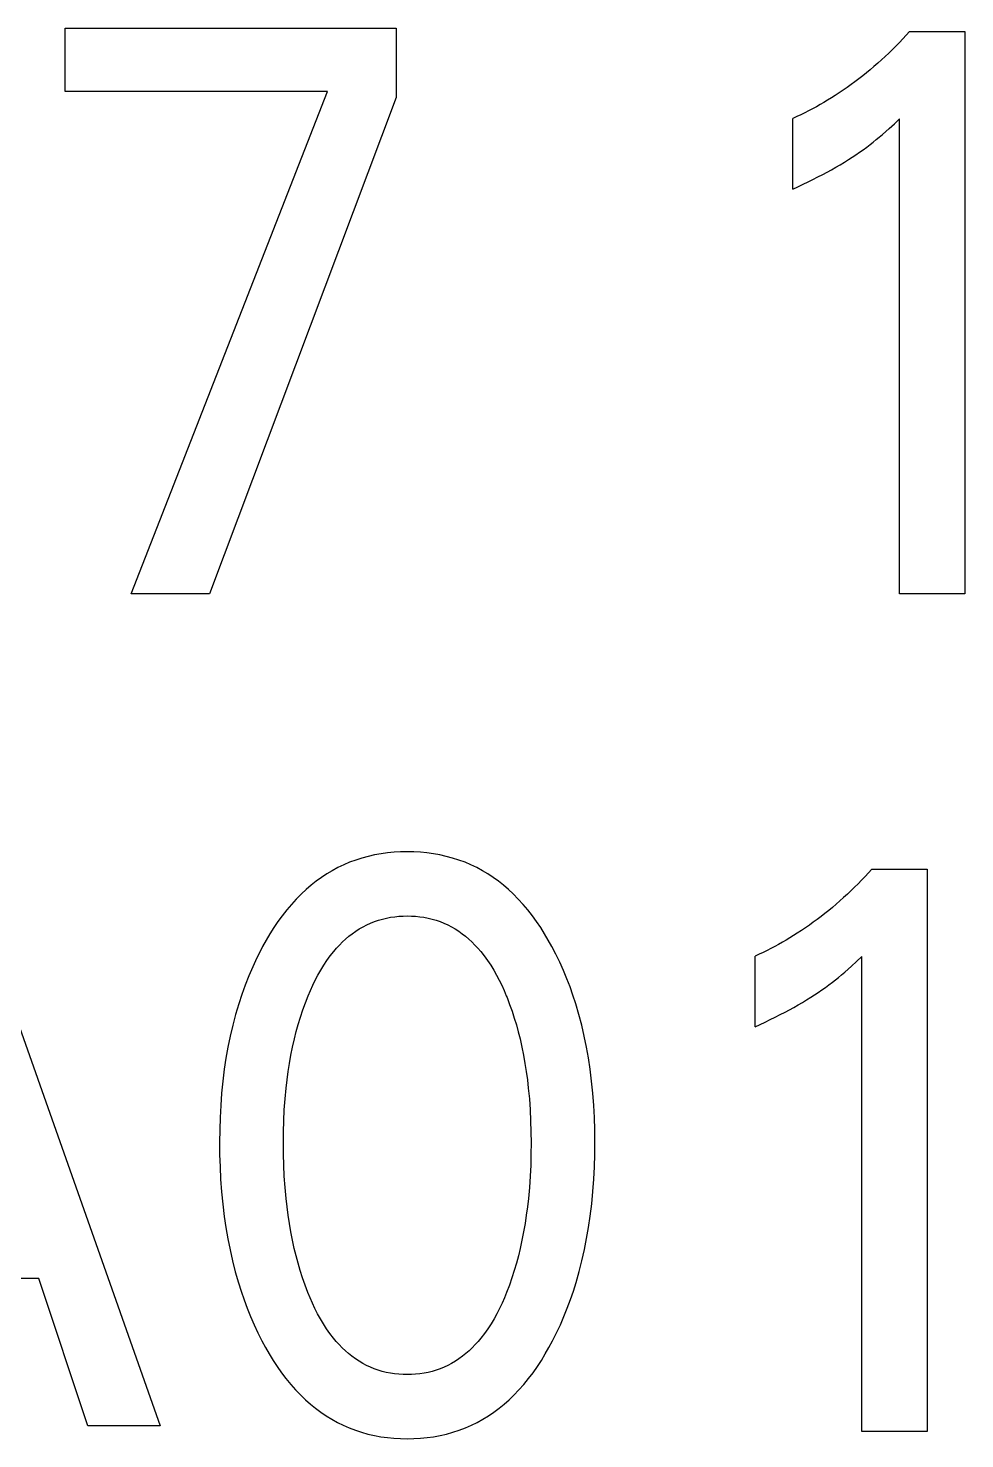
# Model space of a CAD drawing. Extents: x 10 to 622, y -523 to 292.
# Drawn here: x 265.048 to 265.617, y 101.964 to 102.822 of the extents above; entities that cross this region are included whole.
import ezdxf

# ---------------------------------------------------------------- set-up
doc = ezdxf.new("R2010")
doc.units = 0
doc.header["$LTSCALE"] = 5
doc.header["$MEASUREMENT"] = 0
doc.layers.get('0').update_dxf_attribs({"linetype": 'CONTINUOUS'})

msp = doc.modelspace()

# ---------------------------------------------------------------- linework, layer by layer
at = {"color": 7, "linetype": 'Continuous'}
for p, q in [((265.0701, 102.78347), (265.0701, 102.82201)), ((265.0701, 102.82201), (265.2713, 102.82201)), ((265.2713, 102.82201), (265.2713, 102.77981)), ((265.58144, 102.81779), (265.57938, 102.81555)), ((265.58348, 102.82006), (265.58144, 102.81779)), ((265.58348, 102.82006), (265.61705, 102.82006)), ((265.61705, 102.82006), (265.61705, 102.47779)), ((265.573, 102.809), (265.57082, 102.80687)), ((265.57516, 102.81116), (265.573, 102.809)), ((265.57728, 102.81334), (265.57516, 102.81116)), ((265.57938, 102.81555), (265.57728, 102.81334)), ((265.5641, 102.80068), (265.5618, 102.79867)), ((265.56637, 102.80271), (265.5641, 102.80068)), ((265.56861, 102.80478), (265.56637, 102.80271)), ((265.57082, 102.80687), (265.56861, 102.80478)), ((265.55264, 102.79122), (265.55029, 102.78944)), ((265.55497, 102.79303), (265.55264, 102.79122)), ((265.55727, 102.79488), (265.55497, 102.79303)), ((265.55955, 102.79676), (265.55727, 102.79488)), ((265.5618, 102.79867), (265.55955, 102.79676)), ((265.22955, 102.78347), (265.0701, 102.78347)), ((265.11017, 102.47779), (265.22955, 102.78347)), ((265.54063, 102.78264), (265.53816, 102.78103)), ((265.54308, 102.78429), (265.54063, 102.78264)), ((265.54551, 102.78597), (265.54308, 102.78429)), ((265.54791, 102.78769), (265.54551, 102.78597)), ((265.55029, 102.78944), (265.54791, 102.78769)), ((265.2713, 102.77981), (265.15779, 102.47779)), ((265.52446, 102.77297), (265.52211, 102.77174)), ((265.52679, 102.77424), (265.52446, 102.77297)), ((265.5291, 102.77554), (265.52679, 102.77424)), ((265.53139, 102.77686), (265.5291, 102.77554)), ((265.53367, 102.77822), (265.53139, 102.77686)), ((265.53592, 102.77961), (265.53367, 102.77822)), ((265.53816, 102.78103), (265.53592, 102.77961)), ((265.51498, 102.76823), (265.51257, 102.76712)), ((265.51257, 102.72418), (265.51257, 102.76712)), ((265.51737, 102.76936), (265.51498, 102.76823)), ((265.51975, 102.77054), (265.51737, 102.76936)), ((265.52211, 102.77174), (265.51975, 102.77054)), ((265.57423, 102.76387), (265.57739, 102.76688)), ((265.57739, 102.47779), (265.57739, 102.76688)), ((265.56509, 102.75571), (265.56709, 102.75742)), ((265.56709, 102.75742), (265.56907, 102.75915)), ((265.56907, 102.75915), (265.57103, 102.76091)), ((265.57103, 102.76091), (265.57423, 102.76387)), ((265.55309, 102.74652), (265.55527, 102.74807)), ((265.55527, 102.74807), (265.55743, 102.74965)), ((265.55743, 102.74965), (265.55956, 102.75126)), ((265.55956, 102.75126), (265.56142, 102.75272)), ((265.56142, 102.75272), (265.56326, 102.7542)), ((265.56326, 102.7542), (265.56509, 102.75571)), ((265.53867, 102.7374), (265.54128, 102.73892)), ((265.54128, 102.73892), (265.54386, 102.74048)), ((265.54386, 102.74048), (265.54641, 102.74207)), ((265.54641, 102.74207), (265.54866, 102.74352)), ((265.54866, 102.74352), (265.55089, 102.74501)), ((265.55089, 102.74501), (265.55309, 102.74652)), ((265.52474, 102.72998), (265.52775, 102.73149)), ((265.52775, 102.73149), (265.53075, 102.73305)), ((265.53075, 102.73305), (265.53341, 102.73447)), ((265.53341, 102.73447), (265.53605, 102.73592)), ((265.53605, 102.73592), (265.53867, 102.7374)), ((265.51257, 102.72418), (265.51563, 102.72559)), ((265.51563, 102.72559), (265.51868, 102.72703)), ((265.51868, 102.72703), (265.52172, 102.72849)), ((265.52172, 102.72849), (265.52474, 102.72998)), ((265.15779, 102.47779), (265.11017, 102.47779)), ((265.61705, 102.47779), (265.57739, 102.47779)), ((265.2543, 102.31815), (265.25047, 102.31712)), ((265.25819, 102.31902), (265.2543, 102.31815)), ((265.2621, 102.31971), (265.25819, 102.31902)), ((265.26605, 102.32025), (265.2621, 102.31971)), ((265.27003, 102.32063), (265.26605, 102.32025)), ((265.27401, 102.32085), (265.27003, 102.32063)), ((265.27801, 102.32093), (265.27401, 102.32085)), ((265.28201, 102.32086), (265.27801, 102.32093)), ((265.28601, 102.32063), (265.28201, 102.32086)), ((265.29, 102.32026), (265.28601, 102.32063)), ((265.29396, 102.31972), (265.29, 102.32026)), ((265.29788, 102.31902), (265.29396, 102.31972)), ((265.30177, 102.31816), (265.29788, 102.31902)), ((265.30562, 102.31713), (265.30177, 102.31816)), ((265.00632, 102.31581), (265.12779, 101.97159)), ((265.23586, 102.3113), (265.23242, 102.30943)), ((265.23938, 102.313), (265.23586, 102.3113)), ((265.24297, 102.31453), (265.23938, 102.313)), ((265.24669, 102.31592), (265.24297, 102.31453)), ((265.25047, 102.31712), (265.24669, 102.31592)), ((265.30941, 102.31592), (265.30562, 102.31713)), ((265.31314, 102.31453), (265.30941, 102.31592)), ((265.31673, 102.313), (265.31314, 102.31453)), ((265.32025, 102.3113), (265.31673, 102.313)), ((265.32369, 102.30944), (265.32025, 102.3113)), ((265.56052, 102.31039), (265.55848, 102.30812)), ((265.56052, 102.31039), (265.59408, 102.31039)), ((265.59408, 102.31039), (265.59408, 101.96812)), ((265.22261, 102.30297), (265.21953, 102.30054)), ((265.22579, 102.30526), (265.22261, 102.30297)), ((265.22906, 102.30742), (265.22579, 102.30526)), ((265.23242, 102.30943), (265.22906, 102.30742)), ((265.32705, 102.30742), (265.32369, 102.30944)), ((265.33033, 102.30527), (265.32705, 102.30742)), ((265.33351, 102.30297), (265.33033, 102.30527)), ((265.33659, 102.30055), (265.33351, 102.30297)), ((265.5522, 102.30149), (265.55004, 102.29933)), ((265.55432, 102.30367), (265.5522, 102.30149)), ((265.55642, 102.30588), (265.55432, 102.30367)), ((265.55848, 102.30812), (265.55642, 102.30588)), ((265.21367, 102.29534), (265.21054, 102.2922)), ((265.21655, 102.298), (265.21367, 102.29534)), ((265.21953, 102.30054), (265.21655, 102.298)), ((265.33957, 102.298), (265.33659, 102.30055)), ((265.34244, 102.29534), (265.33957, 102.298)), ((265.34556, 102.2922), (265.34244, 102.29534)), ((265.5434, 102.29304), (265.54113, 102.29101)), ((265.54565, 102.29511), (265.5434, 102.29304)), ((265.54786, 102.29721), (265.54565, 102.29511)), ((265.55004, 102.29933), (265.54786, 102.29721)), ((265.2047, 102.28555), (265.20197, 102.28206)), ((265.20755, 102.28893), (265.2047, 102.28555)), ((265.21054, 102.2922), (265.20755, 102.28893)), ((265.34854, 102.28893), (265.34556, 102.2922)), ((265.35138, 102.28555), (265.34854, 102.28893)), ((265.3541, 102.28206), (265.35138, 102.28555)), ((265.53431, 102.28521), (265.532, 102.28337)), ((265.53659, 102.28709), (265.53431, 102.28521)), ((265.53884, 102.289), (265.53659, 102.28709)), ((265.54113, 102.29101), (265.53884, 102.289)), ((265.19937, 102.27847), (265.19689, 102.2748)), ((265.20197, 102.28206), (265.19937, 102.27847)), ((265.24888, 102.27402), (265.25112, 102.27532)), ((265.25112, 102.27532), (265.25342, 102.2765)), ((265.25342, 102.2765), (265.25571, 102.27754)), ((265.25571, 102.27754), (265.25806, 102.27847)), ((265.25806, 102.27847), (265.26046, 102.27928)), ((265.26046, 102.27928), (265.26289, 102.27998)), ((265.26289, 102.27998), (265.26536, 102.28057)), ((265.26536, 102.28057), (265.26786, 102.28105)), ((265.26786, 102.28105), (265.27038, 102.28142)), ((265.27038, 102.28142), (265.27291, 102.28169)), ((265.27291, 102.28169), (265.27546, 102.28184)), ((265.27546, 102.28184), (265.27801, 102.2819)), ((265.27801, 102.2819), (265.28056, 102.28184)), ((265.28056, 102.28184), (265.28311, 102.28169)), ((265.28311, 102.28169), (265.28564, 102.28142)), ((265.28564, 102.28142), (265.28816, 102.28105)), ((265.28816, 102.28105), (265.29066, 102.28057)), ((265.29066, 102.28057), (265.29312, 102.27998)), ((265.29312, 102.27998), (265.29556, 102.27928)), ((265.29556, 102.27928), (265.29795, 102.27847)), ((265.29795, 102.27847), (265.3003, 102.27754)), ((265.3003, 102.27754), (265.3026, 102.2765)), ((265.3026, 102.2765), (265.3049, 102.27532)), ((265.3049, 102.27532), (265.30714, 102.27402)), ((265.35669, 102.27847), (265.3541, 102.28206)), ((265.35916, 102.2748), (265.35669, 102.27847)), ((265.52255, 102.2763), (265.52012, 102.27462)), ((265.52495, 102.27802), (265.52255, 102.2763)), ((265.52732, 102.27977), (265.52495, 102.27802)), ((265.52968, 102.28155), (265.52732, 102.27977)), ((265.532, 102.28337), (265.52968, 102.28155)), ((265.19226, 102.26723), (265.1901, 102.26336)), ((265.19452, 102.27105), (265.19226, 102.26723)), ((265.19689, 102.2748), (265.19452, 102.27105)), ((265.23866, 102.26604), (265.24057, 102.26781)), ((265.24057, 102.26781), (265.24255, 102.2695)), ((265.24255, 102.2695), (265.2446, 102.2711)), ((265.2446, 102.2711), (265.24671, 102.27261)), ((265.24671, 102.27261), (265.24888, 102.27402)), ((265.30714, 102.27402), (265.30931, 102.27261)), ((265.30931, 102.27261), (265.31142, 102.2711)), ((265.31142, 102.2711), (265.31347, 102.2695)), ((265.31347, 102.2695), (265.31545, 102.26781)), ((265.31545, 102.26781), (265.31736, 102.26604)), ((265.36152, 102.27105), (265.35916, 102.2748)), ((265.36377, 102.26723), (265.36152, 102.27105)), ((265.36592, 102.26336), (265.36377, 102.26723)), ((265.50843, 102.26719), (265.50614, 102.26587)), ((265.5107, 102.26855), (265.50843, 102.26719)), ((265.51296, 102.26994), (265.5107, 102.26855)), ((265.5152, 102.27136), (265.51296, 102.26994)), ((265.51767, 102.27297), (265.5152, 102.27136)), ((265.52012, 102.27462), (265.51767, 102.27297)), ((265.18932, 102.26189), (265.18659, 102.2565)), ((265.1901, 102.26336), (265.18932, 102.26189)), ((265.23118, 102.2576), (265.23334, 102.26032)), ((265.23334, 102.26032), (265.23504, 102.26229)), ((265.23504, 102.26229), (265.23682, 102.2642)), ((265.23682, 102.2642), (265.23866, 102.26604)), ((265.31736, 102.26604), (265.3192, 102.2642)), ((265.3192, 102.2642), (265.32097, 102.26229)), ((265.32097, 102.26229), (265.32267, 102.26032)), ((265.32267, 102.26032), (265.32484, 102.2576)), ((265.36841, 102.25854), (265.36592, 102.26336)), ((265.37077, 102.25367), (265.36841, 102.25854)), ((265.49202, 102.25856), (265.4896, 102.25745)), ((265.49441, 102.2597), (265.49202, 102.25856)), ((265.49679, 102.26087), (265.49441, 102.2597)), ((265.49915, 102.26207), (265.49679, 102.26087)), ((265.5015, 102.2633), (265.49915, 102.26207)), ((265.50383, 102.26457), (265.5015, 102.2633)), ((265.50614, 102.26587), (265.50383, 102.26457)), ((265.18403, 102.25102), (265.18166, 102.24547)), ((265.18659, 102.2565), (265.18403, 102.25102)), ((265.22541, 102.24894), (265.22722, 102.2519)), ((265.22722, 102.2519), (265.22914, 102.25479)), ((265.22914, 102.25479), (265.23118, 102.2576)), ((265.32484, 102.2576), (265.32688, 102.25479)), ((265.32688, 102.25479), (265.3288, 102.2519)), ((265.3288, 102.2519), (265.33061, 102.24894)), ((265.37298, 102.24873), (265.37077, 102.25367)), ((265.4896, 102.21452), (265.4896, 102.25745)), ((265.54413, 102.24775), (265.54611, 102.24948)), ((265.54611, 102.24948), (265.54807, 102.25124)), ((265.54807, 102.25124), (265.55127, 102.2542)), ((265.55127, 102.2542), (265.55443, 102.25721)), ((265.55443, 101.96812), (265.55443, 102.25721)), ((265.18166, 102.24547), (265.17945, 102.23986)), ((265.22058, 102.23971), (265.22209, 102.24284)), ((265.22209, 102.24284), (265.2237, 102.24592)), ((265.2237, 102.24592), (265.22541, 102.24894)), ((265.33061, 102.24894), (265.33232, 102.24592)), ((265.33232, 102.24592), (265.33392, 102.24284)), ((265.33392, 102.24284), (265.33544, 102.23971)), ((265.37506, 102.24373), (265.37298, 102.24873)), ((265.377, 102.23868), (265.37506, 102.24373)), ((265.53447, 102.23998), (265.5366, 102.24159)), ((265.5366, 102.24159), (265.53846, 102.24305)), ((265.53846, 102.24305), (265.5403, 102.24453)), ((265.5403, 102.24453), (265.54212, 102.24604)), ((265.54212, 102.24604), (265.54413, 102.24775)), ((265.17741, 102.23418), (265.17553, 102.22844)), ((265.17945, 102.23986), (265.17741, 102.23418)), ((265.21611, 102.22905), (265.2178, 102.23335)), ((265.2178, 102.23335), (265.21915, 102.23655)), ((265.21915, 102.23655), (265.22058, 102.23971)), ((265.33544, 102.23971), (265.33687, 102.23655)), ((265.33687, 102.23655), (265.33822, 102.23335)), ((265.33822, 102.23335), (265.33869, 102.23221)), ((265.37881, 102.23359), (265.377, 102.23868)), ((265.38048, 102.22844), (265.37881, 102.23359)), ((265.52089, 102.23081), (265.52345, 102.23241)), ((265.52345, 102.23241), (265.5257, 102.23386)), ((265.5257, 102.23386), (265.52793, 102.23534)), ((265.52793, 102.23534), (265.53013, 102.23685)), ((265.53013, 102.23685), (265.53231, 102.2384)), ((265.53231, 102.2384), (265.53447, 102.23998)), ((265.17553, 102.22844), (265.17361, 102.22194)), ((265.21309, 102.22034), (265.21454, 102.22472)), ((265.21454, 102.22472), (265.21611, 102.22905)), ((265.33869, 102.23221), (265.34027, 102.22809)), ((265.34027, 102.22809), (265.34174, 102.22394)), ((265.34174, 102.22394), (265.34311, 102.21976)), ((265.38241, 102.22194), (265.38048, 102.22844)), ((265.50779, 102.22338), (265.51045, 102.2248)), ((265.51045, 102.2248), (265.51309, 102.22625)), ((265.51309, 102.22625), (265.51571, 102.22773)), ((265.51571, 102.22773), (265.51831, 102.22925)), ((265.51831, 102.22925), (265.52089, 102.23081)), ((265.17189, 102.21539), (265.17035, 102.20879)), ((265.17361, 102.22194), (265.17189, 102.21539)), ((265.21053, 102.2115), (265.21175, 102.21593)), ((265.21175, 102.21593), (265.21309, 102.22034)), ((265.34311, 102.21976), (265.34438, 102.21554)), ((265.34438, 102.21554), (265.34554, 102.2113)), ((265.38413, 102.21539), (265.38241, 102.22194)), ((265.38567, 102.20879), (265.38413, 102.21539)), ((265.4896, 102.21452), (265.49266, 102.21593)), ((265.49266, 102.21593), (265.49571, 102.21736)), ((265.49571, 102.21736), (265.49875, 102.21882)), ((265.49875, 102.21882), (265.50178, 102.22031)), ((265.50178, 102.22031), (265.50479, 102.22183)), ((265.50479, 102.22183), (265.50779, 102.22338)), ((265.17035, 102.20879), (265.16899, 102.20214)), ((265.20829, 102.20211), (265.2094, 102.20703)), ((265.2094, 102.20703), (265.21053, 102.2115)), ((265.34554, 102.2113), (265.34661, 102.20703)), ((265.34661, 102.20703), (265.34773, 102.20211)), ((265.38703, 102.20214), (265.38567, 102.20879)), ((265.16899, 102.20214), (265.1678, 102.19546)), ((265.20729, 102.19716), (265.20829, 102.20211)), ((265.34773, 102.20211), (265.34873, 102.19716)), ((265.38821, 102.19547), (265.38703, 102.20214)), ((265.1678, 102.19546), (265.16679, 102.18876)), ((265.20563, 102.1872), (265.20641, 102.19219)), ((265.20641, 102.19219), (265.20729, 102.19716)), ((265.34873, 102.19716), (265.34961, 102.19219)), ((265.34961, 102.19219), (265.35039, 102.1872)), ((265.38923, 102.18876), (265.38821, 102.19547)), ((265.16587, 102.18139), (265.16513, 102.17399)), ((265.16679, 102.18876), (265.16587, 102.18139)), ((265.20437, 102.17719), (265.20495, 102.1822)), ((265.20495, 102.1822), (265.20563, 102.1872)), ((265.35039, 102.1872), (265.35107, 102.1822)), ((265.35107, 102.1822), (265.35165, 102.17719)), ((265.39015, 102.18139), (265.38923, 102.18876)), ((265.39089, 102.17399), (265.39015, 102.18139)), ((265.16513, 102.17399), (265.16457, 102.16659)), ((265.20374, 102.17053), (265.20437, 102.17719)), ((265.35165, 102.17719), (265.35227, 102.17053)), ((265.39144, 102.16659), (265.39089, 102.17399)), ((265.16457, 102.16659), (265.16419, 102.15917)), ((265.20295, 102.15719), (265.20327, 102.16386)), ((265.20327, 102.16386), (265.20374, 102.17053)), ((265.35227, 102.17053), (265.35275, 102.16386)), ((265.35275, 102.16386), (265.35307, 102.15719)), ((265.39183, 102.15917), (265.39144, 102.16659)), ((265.16419, 102.15917), (265.16396, 102.15174)), ((265.20275, 102.1505), (265.20295, 102.15719)), ((265.35307, 102.15719), (265.35326, 102.1505)), ((265.39206, 102.15174), (265.39183, 102.15917)), ((265.16396, 102.15174), (265.16388, 102.14431)), ((265.20269, 102.14382), (265.20275, 102.1505)), ((265.35326, 102.1505), (265.35333, 102.14382)), ((265.39214, 102.14431), (265.39206, 102.15174)), ((265.16388, 102.14431), (265.16395, 102.13675)), ((265.20275, 102.13704), (265.20269, 102.14382)), ((265.35333, 102.14382), (265.35327, 102.13704)), ((265.39207, 102.13677), (265.39214, 102.14431)), ((265.16395, 102.13675), (265.16417, 102.1292)), ((265.20294, 102.13026), (265.20275, 102.13704)), ((265.20326, 102.12348), (265.20294, 102.13026)), ((265.35308, 102.13026), (265.35276, 102.12348)), ((265.35327, 102.13704), (265.35308, 102.13026)), ((265.39185, 102.12923), (265.39207, 102.13677)), ((265.16417, 102.1292), (265.16455, 102.12165)), ((265.16455, 102.12165), (265.1651, 102.11412)), ((265.20373, 102.11672), (265.20326, 102.12348)), ((265.35276, 102.12348), (265.35229, 102.11672)), ((265.39091, 102.11419), (265.39147, 102.1217)), ((265.39147, 102.1217), (265.39185, 102.12923)), ((265.1651, 102.11412), (265.16583, 102.1066)), ((265.20435, 102.10996), (265.20373, 102.11672)), ((265.35229, 102.11672), (265.35167, 102.10996)), ((265.39018, 102.10669), (265.39091, 102.11419)), ((265.16583, 102.1066), (265.16674, 102.09909)), ((265.20492, 102.10487), (265.20435, 102.10996)), ((265.20559, 102.09979), (265.20492, 102.10487)), ((265.3511, 102.10487), (265.35043, 102.09979)), ((265.35167, 102.10996), (265.3511, 102.10487)), ((265.38927, 102.0992), (265.39018, 102.10669)), ((265.16674, 102.09909), (265.16774, 102.09229)), ((265.20636, 102.09472), (265.20559, 102.09979)), ((265.35043, 102.09979), (265.34966, 102.09472)), ((265.38827, 102.09239), (265.38927, 102.0992)), ((265.16774, 102.09229), (265.1689, 102.0855)), ((265.20723, 102.08967), (265.20636, 102.09472)), ((265.20821, 102.08464), (265.20723, 102.08967)), ((265.34879, 102.08967), (265.3478, 102.08464)), ((265.34966, 102.09472), (265.34879, 102.08967)), ((265.38711, 102.08561), (265.38827, 102.09239)), ((265.1689, 102.0855), (265.17024, 102.07875)), ((265.17024, 102.07875), (265.17175, 102.07204)), ((265.20931, 102.07963), (265.20821, 102.08464)), ((265.21042, 102.07509), (265.20931, 102.07963)), ((265.34671, 102.07963), (265.3456, 102.07509)), ((265.3478, 102.08464), (265.34671, 102.07963)), ((265.38426, 102.07215), (265.38577, 102.07886)), ((265.38577, 102.07886), (265.38711, 102.08561)), ((265.17175, 102.07204), (265.17345, 102.06537)), ((265.21163, 102.07057), (265.21042, 102.07509)), ((265.21294, 102.06608), (265.21163, 102.07057)), ((265.34439, 102.07057), (265.34308, 102.06608)), ((265.3456, 102.07509), (265.34439, 102.07057)), ((265.38256, 102.06548), (265.38426, 102.07215)), ((265.05394, 102.06136), (264.91463, 102.06136)), ((265.08373, 101.97159), (265.05394, 102.06136)), ((265.17345, 102.06537), (265.17535, 102.05876)), ((265.21437, 102.06163), (265.21294, 102.06608)), ((265.21592, 102.05721), (265.21437, 102.06163)), ((265.34165, 102.06163), (265.3401, 102.05721)), ((265.34308, 102.06608), (265.34165, 102.06163)), ((265.38067, 102.05887), (265.38256, 102.06548)), ((265.17535, 102.05876), (265.17699, 102.05355)), ((265.17699, 102.05355), (265.17877, 102.04838)), ((265.21759, 102.05282), (265.21592, 102.05721)), ((265.21893, 102.04954), (265.21759, 102.05282)), ((265.33843, 102.05282), (265.33709, 102.04954)), ((265.3401, 102.05721), (265.33843, 102.05282)), ((265.37725, 102.04846), (265.37902, 102.05364)), ((265.37902, 102.05364), (265.38067, 102.05887)), ((265.17877, 102.04838), (265.18068, 102.04325)), ((265.22036, 102.04628), (265.21893, 102.04954)), ((265.22187, 102.04307), (265.22036, 102.04628)), ((265.33566, 102.04628), (265.33415, 102.04307)), ((265.33709, 102.04954), (265.33566, 102.04628)), ((265.37534, 102.04332), (265.37725, 102.04846)), ((265.18068, 102.04325), (265.18272, 102.03818)), ((265.18272, 102.03818), (265.1849, 102.03316)), ((265.22348, 102.0399), (265.22187, 102.04307)), ((265.22518, 102.03679), (265.22348, 102.0399)), ((265.227, 102.03374), (265.22518, 102.03679)), ((265.33084, 102.03679), (265.32902, 102.03374)), ((265.33254, 102.0399), (265.33084, 102.03679)), ((265.33415, 102.04307), (265.33254, 102.0399)), ((265.37112, 102.03319), (265.3733, 102.03823)), ((265.3733, 102.03823), (265.37534, 102.04332)), ((265.1849, 102.03316), (265.18722, 102.0282)), ((265.18722, 102.0282), (265.18968, 102.02331)), ((265.22893, 102.03076), (265.227, 102.03374)), ((265.23098, 102.02786), (265.22893, 102.03076)), ((265.23316, 102.02504), (265.23098, 102.02786)), ((265.32504, 102.02786), (265.32286, 102.02504)), ((265.32709, 102.03076), (265.32504, 102.02786)), ((265.32902, 102.03374), (265.32709, 102.03076)), ((265.36633, 102.02331), (265.3688, 102.02822)), ((265.3688, 102.02822), (265.37112, 102.03319)), ((265.18968, 102.02331), (265.19183, 102.01931)), ((265.19183, 102.01931), (265.19409, 102.01537)), ((265.23486, 102.02302), (265.23316, 102.02504)), ((265.23663, 102.02106), (265.23486, 102.02302)), ((265.23847, 102.01916), (265.23663, 102.02106)), ((265.24039, 102.01734), (265.23847, 102.01916)), ((265.31755, 102.01916), (265.31563, 102.01734)), ((265.31939, 102.02106), (265.31755, 102.01916)), ((265.32116, 102.02302), (265.31939, 102.02106)), ((265.32286, 102.02504), (265.32116, 102.02302)), ((265.36195, 102.01538), (265.3642, 102.01931)), ((265.3642, 102.01931), (265.36633, 102.02331)), ((265.19409, 102.01537), (265.19645, 102.0115)), ((265.19645, 102.0115), (265.19893, 102.00771)), ((265.24237, 102.0156), (265.24039, 102.01734)), ((265.24442, 102.01395), (265.24237, 102.0156)), ((265.24654, 102.01239), (265.24442, 102.01395)), ((265.24873, 102.01094), (265.24654, 102.01239)), ((265.25098, 102.0096), (265.24873, 102.01094)), ((265.2533, 102.00837), (265.25098, 102.0096)), ((265.30503, 102.0096), (265.30272, 102.00837)), ((265.30729, 102.01094), (265.30503, 102.0096)), ((265.30947, 102.01239), (265.30729, 102.01094)), ((265.31159, 102.01395), (265.30947, 102.01239)), ((265.31365, 102.0156), (265.31159, 102.01395)), ((265.31563, 102.01734), (265.31365, 102.0156)), ((265.35713, 102.00771), (265.3596, 102.0115)), ((265.3596, 102.0115), (265.36195, 102.01538)), ((265.19893, 102.00771), (265.20154, 102.004)), ((265.20154, 102.004), (265.20427, 102.00039)), ((265.2556, 102.0073), (265.2533, 102.00837)), ((265.25796, 102.00635), (265.2556, 102.0073)), ((265.26036, 102.00551), (265.25796, 102.00635)), ((265.26281, 102.00479), (265.26036, 102.00551)), ((265.26529, 102.00418), (265.26281, 102.00479)), ((265.26779, 102.00369), (265.26529, 102.00418)), ((265.27033, 102.0033), (265.26779, 102.00369)), ((265.27288, 102.00303), (265.27033, 102.0033)), ((265.27544, 102.00287), (265.27288, 102.00303)), ((265.27801, 102.00281), (265.27544, 102.00287)), ((265.28058, 102.00287), (265.27801, 102.00281)), ((265.28314, 102.00303), (265.28058, 102.00287)), ((265.28569, 102.0033), (265.28314, 102.00303)), ((265.28822, 102.00369), (265.28569, 102.0033)), ((265.29073, 102.00418), (265.28822, 102.00369)), ((265.29321, 102.00479), (265.29073, 102.00418)), ((265.29566, 102.00551), (265.29321, 102.00479)), ((265.29806, 102.00635), (265.29566, 102.00551)), ((265.30042, 102.0073), (265.29806, 102.00635)), ((265.30272, 102.00837), (265.30042, 102.0073)), ((265.35181, 102.00039), (265.35453, 102.004)), ((265.35453, 102.004), (265.35713, 102.00771)), ((265.20427, 102.00039), (265.20714, 101.99689)), ((265.20714, 101.99689), (265.21015, 101.9935)), ((265.21015, 101.9935), (265.2133, 101.99024)), ((265.34281, 101.99024), (265.34596, 101.9935)), ((265.34596, 101.9935), (265.34895, 101.99688)), ((265.34895, 101.99688), (265.35181, 102.00039)), ((265.2133, 101.99024), (265.21617, 101.9875)), ((265.21617, 101.9875), (265.21916, 101.98488)), ((265.21916, 101.98488), (265.22225, 101.98237)), ((265.33387, 101.98237), (265.33696, 101.98487)), ((265.33696, 101.98487), (265.33994, 101.9875)), ((265.33994, 101.9875), (265.34281, 101.99024)), ((265.22225, 101.98237), (265.22544, 101.98)), ((265.22544, 101.98), (265.22873, 101.97777)), ((265.22873, 101.97777), (265.23211, 101.97568)), ((265.23211, 101.97568), (265.23557, 101.97375)), ((265.32054, 101.97375), (265.32401, 101.97568)), ((265.32401, 101.97568), (265.32739, 101.97776)), ((265.32739, 101.97776), (265.33068, 101.98)), ((265.33068, 101.98), (265.33387, 101.98237)), ((265.12779, 101.97159), (265.08373, 101.97159)), ((265.23557, 101.97375), (265.23912, 101.97199)), ((265.23912, 101.97199), (265.24274, 101.97039)), ((265.24274, 101.97039), (265.24647, 101.96897)), ((265.24647, 101.96897), (265.25027, 101.96772)), ((265.25027, 101.96772), (265.25413, 101.96666)), ((265.25413, 101.96666), (265.25803, 101.96576)), ((265.29804, 101.96576), (265.30195, 101.96665)), ((265.30195, 101.96665), (265.30582, 101.96772)), ((265.30582, 101.96772), (265.30963, 101.96897)), ((265.30963, 101.96897), (265.31337, 101.97039)), ((265.31337, 101.97039), (265.317, 101.97199)), ((265.317, 101.97199), (265.32054, 101.97375)), ((265.59408, 101.96812), (265.55443, 101.96812)), ((265.25803, 101.96576), (265.26198, 101.96504)), ((265.26198, 101.96504), (265.26596, 101.96449)), ((265.26596, 101.96449), (265.26996, 101.96409)), ((265.26996, 101.96409), (265.27398, 101.96386)), ((265.27398, 101.96386), (265.27801, 101.96378)), ((265.27801, 101.96378), (265.28205, 101.96386)), ((265.28205, 101.96386), (265.28608, 101.96409)), ((265.28608, 101.96409), (265.29009, 101.96448)), ((265.29009, 101.96448), (265.29408, 101.96503)), ((265.29408, 101.96503), (265.29804, 101.96576))]:
    msp.add_line(p, q, dxfattribs=at)

doc.saveas('drawing.dxf')
